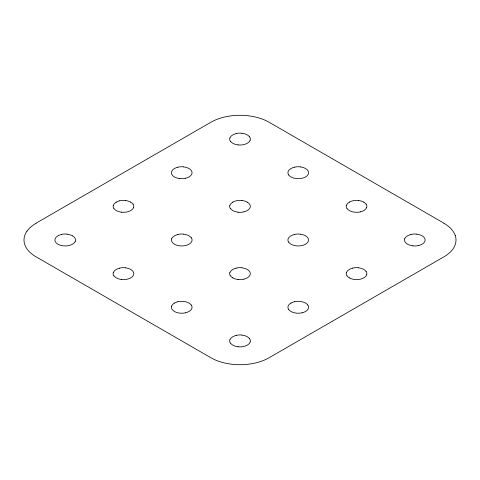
<?xml version="1.0" encoding="UTF-8"?>
<svg xmlns="http://www.w3.org/2000/svg" width="480" height="480" viewBox="0 0 480 480"><rect width="100%" height="100%" fill="white"/><g stroke="black" fill="none" stroke-linecap="round" stroke-linejoin="round"><path stroke-width="0.72" d="M36.066 223.182L210.87 122.262A41.022 23.682 0 0 1 232.128 115.728A41.316 23.856 0 0 1 255.504 117.036A41.022 23.682 0 0 1 269.13 122.262L443.934 223.182M183.726 166.92A10.254 5.922 0 0 1 191.28 170.508A10.332 5.964 0 0 1 191.844 173.856A10.254 5.922 0 0 1 189.018 176.922A10.26 5.922 0 0 1 185.61 178.23M185.58 178.248A10.332 5.964 0 0 1 179.736 178.578M177.822 167.19A10.332 5.964 0 0 1 183.666 166.86M177.84 167.244A10.254 5.922 0 0 0 171.624 171.606A10.332 5.964 0 0 0 172.188 174.96A10.254 5.922 0 0 0 174.45 176.928A10.254 5.916 0 0 0 179.766 178.56M250.11 140.214A10.254 5.922 0 0 1 243.9 144.576A10.332 5.964 0 0 1 238.032 144.918M238.098 144.906A10.254 5.922 0 0 1 230.544 141.318M229.98 137.97A10.254 5.922 0 0 1 236.19 133.608M241.992 133.278A10.254 5.922 0 0 1 249.546 136.866M230.424 141.3A10.332 5.964 0 0 1 229.86 137.928M236.13 133.536A10.332 5.964 0 0 1 241.968 133.206M249.576 136.824A10.332 5.964 0 0 1 250.146 140.196M61.326 234.54A10.254 5.916 0 0 0 55.116 238.902A10.332 5.964 0 0 0 55.656 242.238A10.254 5.916 0 0 0 63.234 245.838A10.332 5.964 0 0 0 69.078 245.508A10.254 5.922 0 0 0 75.312 241.134M67.128 234.216A10.254 5.916 0 0 1 72.438 235.848M72.486 235.818A10.254 5.922 0 0 1 74.748 237.786A10.332 5.964 0 0 1 75.348 241.116M61.326 234.45A10.332 5.964 0 0 1 67.17 234.12M116.184 202.152A10.254 5.916 0 0 1 119.592 200.85M125.394 200.52A10.254 5.916 0 0 1 130.704 202.152M133.578 207.498A10.254 5.922 0 0 1 127.368 211.86A10.332 5.964 0 0 1 121.5 212.196M121.566 212.184A10.254 5.922 0 0 1 114.012 208.596M113.448 205.248A10.254 5.922 0 0 1 116.274 202.182M130.752 202.182A10.254 5.922 0 0 1 133.014 204.144M113.892 208.578A10.332 5.964 0 0 1 113.322 205.206M119.592 200.808A10.332 5.964 0 0 1 125.436 200.484M133.044 204.102A10.332 5.964 0 0 1 133.614 207.474M300.258 166.92A10.254 5.922 0 0 1 307.812 170.502A10.326 5.964 0 0 1 308.376 173.856A10.254 5.922 0 0 1 305.55 176.922A10.254 5.922 0 0 1 302.142 178.23A10.326 5.964 0 0 1 296.298 178.56A10.254 5.922 0 0 1 290.982 176.922A10.254 5.922 0 0 1 288.72 174.96M288.696 174.942A10.326 5.964 0 0 1 288.126 171.57A10.254 5.922 0 0 1 294.366 167.244M294.39 167.178A10.326 5.964 0 0 1 300.234 166.848M349.248 202.152A10.254 5.922 0 0 1 352.656 200.85A10.332 5.964 0 0 1 358.506 200.484M358.458 200.52A10.254 5.922 0 0 1 363.774 202.152M366.642 207.498A10.254 5.922 0 0 1 360.432 211.86M347.076 208.602A10.254 5.922 0 0 0 354.63 212.184A10.332 5.964 0 0 0 360.408 211.872M346.512 205.248A10.254 5.922 0 0 1 349.338 202.182M363.816 202.182A10.254 5.922 0 0 1 366.078 204.144M346.956 208.578A10.332 5.964 0 0 1 346.392 205.206M366.108 204.102A10.332 5.964 0 0 1 366.678 207.48M232.722 202.152A10.254 5.922 0 0 1 236.124 200.85A10.332 5.964 0 0 1 241.938 200.502M241.926 200.52A10.254 5.922 0 0 1 247.242 202.152M243.9 211.854A10.254 5.922 0 0 0 250.11 207.492A10.332 5.964 0 0 0 249.546 204.12A10.254 5.922 0 0 0 247.284 202.176M238.098 212.184A10.254 5.922 0 0 1 230.544 208.596M229.98 205.242A10.254 5.922 0 0 1 232.806 202.176M243.846 211.89A10.332 5.964 0 0 1 238.002 212.214M230.394 208.596A10.332 5.964 0 0 1 229.83 205.224M300.258 234.198A10.254 5.922 0 0 1 307.812 237.786A10.332 5.964 0 0 1 308.376 241.134A10.254 5.922 0 0 1 302.166 245.496A10.332 5.964 0 0 1 296.298 245.838A10.254 5.916 0 0 1 288.744 242.25M288.684 242.22A10.332 5.964 0 0 1 288.12 238.842A10.254 5.916 0 0 1 294.39 234.54M294.39 234.45A10.332 5.964 0 0 1 300.234 234.12M183.726 234.198A10.254 5.922 0 0 1 191.28 237.786M177.858 234.45A10.332 5.964 0 0 1 183.702 234.126M191.31 237.744A10.332 5.964 0 0 1 191.88 241.116A10.254 5.922 0 0 1 185.634 245.496A10.332 5.964 0 0 1 179.766 245.838A10.254 5.922 0 0 1 172.212 242.25A10.332 5.964 0 0 1 171.624 238.86M171.648 238.902A10.254 5.922 0 0 1 177.858 234.54M232.806 277.842A10.254 5.922 0 0 1 230.538 275.874M229.974 272.526A10.254 5.922 0 0 1 236.184 268.164M241.992 267.834A10.254 5.922 0 0 1 249.546 271.422A10.332 5.964 0 0 1 250.11 274.776A10.254 5.922 0 0 1 247.284 277.842A10.26 5.922 0 0 1 243.876 279.15M243.846 279.168A10.332 5.964 0 0 1 238.002 279.492M230.394 275.874A10.332 5.964 0 0 1 229.83 272.502M236.094 268.11A10.332 5.964 0 0 1 241.938 267.786M238.068 279.474A10.26 5.922 0 0 1 232.752 277.842M114.006 275.874A10.254 5.922 0 0 0 116.274 277.842A10.26 5.922 0 0 0 121.536 279.48M113.442 272.526A10.254 5.922 0 0 1 119.652 268.164M125.46 267.84A10.254 5.922 0 0 1 133.014 271.422A10.332 5.964 0 0 1 133.578 274.776A10.254 5.922 0 0 1 130.752 277.842A10.26 5.922 0 0 1 127.344 279.15A10.332 5.964 0 0 1 121.47 279.492M113.856 275.874A10.332 5.964 0 0 1 113.292 272.502M119.562 268.11A10.332 5.964 0 0 1 125.4 267.786M185.634 312.774A10.254 5.922 0 0 0 191.844 308.418A10.332 5.964 0 0 0 191.28 305.04M191.28 305.064A10.254 5.922 0 0 0 189.018 303.102A10.26 5.922 0 0 0 183.702 301.44A10.332 5.964 0 0 0 177.822 301.746M174.45 303.072A10.254 5.916 0 0 1 177.858 301.77M171.648 306.18A10.254 5.916 0 0 1 174.474 303.114M171.624 306.144A10.332 5.964 0 0 0 172.188 309.516A10.254 5.916 0 0 0 179.766 313.116A10.332 5.964 0 0 0 185.61 312.792M418.698 245.496A10.254 5.922 0 0 0 424.914 241.134A10.332 5.964 0 0 0 424.344 237.762A10.254 5.922 0 0 0 416.796 234.198M412.896 245.826A10.254 5.922 0 0 1 407.58 244.194A10.26 5.922 0 0 1 405.252 242.238A10.332 5.964 0 0 1 404.658 238.848M418.674 245.508A10.332 5.964 0 0 1 412.83 245.838M410.928 234.45A10.332 5.964 0 0 1 416.772 234.126M404.688 238.884A10.26 5.922 0 0 1 410.904 234.522M366.648 274.776A10.254 5.922 0 0 1 363.816 277.842A10.26 5.922 0 0 1 360.408 279.15A10.332 5.964 0 0 1 354.564 279.474A10.26 5.922 0 0 1 349.29 277.842M349.344 277.842A10.254 5.922 0 0 1 347.082 275.88M346.512 272.526A10.254 5.922 0 0 1 352.728 268.164M358.53 267.84A10.254 5.922 0 0 1 366.078 271.428M346.956 275.856A10.332 5.964 0 0 1 346.386 272.484M352.656 268.086A10.332 5.964 0 0 1 358.5 267.762M366.114 271.38A10.332 5.964 0 0 1 366.678 274.752M302.166 312.774A10.254 5.922 0 0 0 308.376 308.418A10.332 5.964 0 0 0 307.812 305.04M307.812 305.064A10.254 5.922 0 0 0 305.55 303.102A10.26 5.922 0 0 0 300.234 301.44A10.332 5.964 0 0 0 294.39 301.728M302.142 312.792A10.332 5.964 0 0 1 296.298 313.116A10.254 5.922 0 0 1 288.744 309.534M288.69 309.498A10.332 5.964 0 0 1 288.126 306.126A10.254 5.922 0 0 1 291.006 303.114M290.982 303.072A10.254 5.916 0 0 1 294.39 301.77M250.11 342.054A10.254 5.922 0 0 1 243.9 346.416A10.332 5.964 0 0 1 238.032 346.758M238.098 346.746A10.254 5.922 0 0 1 230.544 343.158M229.98 339.804A10.254 5.922 0 0 1 236.19 335.448M241.998 335.118A10.254 5.922 0 0 1 249.546 338.706M230.418 343.14A10.332 5.964 0 0 1 229.854 339.762M236.124 335.37A10.332 5.964 0 0 1 241.968 335.04M249.576 338.658A10.332 5.964 0 0 1 250.146 342.036M27.018 231.138A41.016 23.682 0 0 1 36.066 223.272M27.018 231.048A41.322 23.856 0 0 0 24.756 244.542A41.016 23.682 0 0 0 36.066 256.818L210.87 357.738A41.022 23.682 0 0 0 224.496 362.964A41.322 23.856 0 0 0 247.866 364.272A41.022 23.682 0 0 0 269.13 357.738L443.934 256.818A41.022 23.682 0 0 0 452.982 248.952A41.322 23.856 0 0 0 455.244 235.458M443.934 223.272A41.022 23.682 0 0 1 455.25 235.548"/></g></svg>
